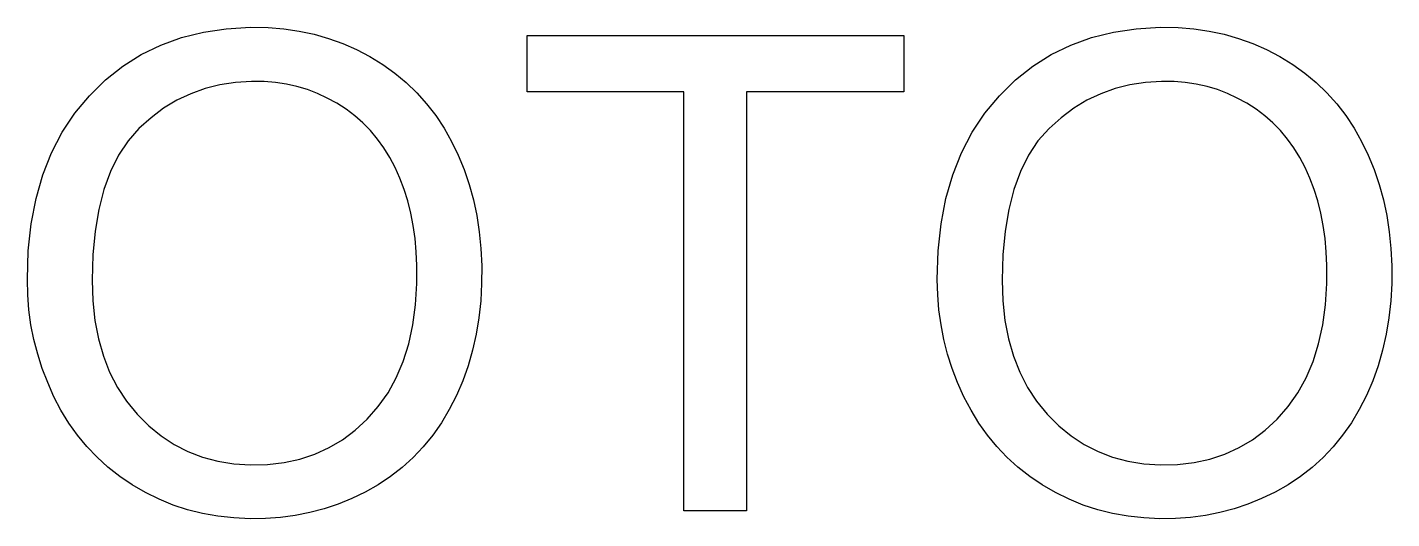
# Model space of a CAD drawing. Header units: metres. Extents: x 3906 to 4789, y 859 to 1465.
# Drawn here: x 4201.1 to 4324.4, y 969.7 to 1014.2 of the extents above; entities that cross this region are included whole.
import ezdxf

# ---------------------------------------------------------------- set-up
doc = ezdxf.new("R2010")
doc.units = ezdxf.units.M

msp = doc.modelspace()

# ---------------------------------------------------------------- linework, layer by layer
at = {"layer": 'COMPONENT1'}
for p, q in [((4215.03, 1013.23), (4217, 1013.73)), ((4217, 1013.73), (4219.07, 1014.04)), ((4219.07, 1014.04), (4221.25, 1014.17)), ((4221.25, 1014.17), (4222.85, 1014.14)), ((4222.85, 1014.14), (4224.27, 1014.03)), ((4224.27, 1014.03), (4225.66, 1013.82)), ((4225.66, 1013.82), (4227.01, 1013.54)), ((4297.27, 1013.23), (4299.25, 1013.73)), ((4299.25, 1013.73), (4301.32, 1014.04)), ((4301.32, 1014.04), (4303.49, 1014.17)), ((4303.49, 1014.17), (4305.09, 1014.14)), ((4305.09, 1014.14), (4306.52, 1014.03)), ((4306.52, 1014.03), (4307.9, 1013.82)), ((4307.9, 1013.82), (4309.25, 1013.54)), ((4211.39, 1011.69), (4213.16, 1012.55)), ((4213.16, 1012.55), (4215.03, 1013.23)), ((4227.01, 1013.54), (4228.32, 1013.16)), ((4228.32, 1013.16), (4229.6, 1012.7)), ((4229.6, 1012.7), (4230.85, 1012.15)), ((4246.27, 1008.34), (4246.27, 1013.41)), ((4246.27, 1013.41), (4280.31, 1013.41)), ((4280.31, 1013.41), (4280.31, 1008.34)), ((4293.64, 1011.69), (4295.4, 1012.55)), ((4295.4, 1012.55), (4297.27, 1013.23)), ((4309.25, 1013.54), (4310.57, 1013.16)), ((4310.57, 1013.16), (4311.85, 1012.7)), ((4311.85, 1012.7), (4313.09, 1012.15)), ((4209.72, 1010.64), (4211.39, 1011.69)), ((4230.85, 1012.15), (4232.06, 1011.52)), ((4232.06, 1011.52), (4233.22, 1010.8)), ((4291.97, 1010.64), (4293.64, 1011.69)), ((4313.09, 1012.15), (4314.3, 1011.52)), ((4314.3, 1011.52), (4315.47, 1010.8)), ((4208.16, 1009.4), (4209.72, 1010.64)), ((4233.22, 1010.8), (4234.31, 1010.01)), ((4234.31, 1010.01), (4235.34, 1009.16)), ((4290.41, 1009.4), (4291.97, 1010.64)), ((4315.47, 1010.8), (4316.56, 1010.01)), ((4316.56, 1010.01), (4317.59, 1009.16)), ((4206.7, 1007.98), (4208.16, 1009.4)), ((4218.5, 1008.96), (4217.15, 1008.62)), ((4219.9, 1009.18), (4218.5, 1008.96)), ((4221.35, 1009.27), (4219.9, 1009.18)), ((4222.49, 1009.26), (4221.35, 1009.27)), ((4223.51, 1009.17), (4222.49, 1009.26)), ((4224.5, 1009.02), (4223.51, 1009.17)), ((4225.46, 1008.81), (4224.5, 1009.02)), ((4226.4, 1008.53), (4225.46, 1008.81)), ((4235.34, 1009.16), (4236.3, 1008.23)), ((4288.95, 1007.98), (4290.41, 1009.4)), ((4300.75, 1008.96), (4299.4, 1008.62)), ((4302.15, 1009.18), (4300.75, 1008.96)), ((4303.6, 1009.27), (4302.15, 1009.18)), ((4304.74, 1009.26), (4303.6, 1009.27)), ((4305.75, 1009.17), (4304.74, 1009.26)), ((4306.74, 1009.02), (4305.75, 1009.17)), ((4307.71, 1008.81), (4306.74, 1009.02)), ((4308.65, 1008.53), (4307.71, 1008.81)), ((4317.59, 1009.16), (4318.54, 1008.23)), ((4205.38, 1006.4), (4206.7, 1007.98)), ((4214.61, 1007.56), (4213.41, 1006.84)), ((4215.86, 1008.15), (4214.61, 1007.56)), ((4217.15, 1008.62), (4215.86, 1008.15)), ((4227.31, 1008.18), (4226.4, 1008.53)), ((4228.2, 1007.77), (4227.31, 1008.18)), ((4229.06, 1007.3), (4228.2, 1007.77)), ((4236.3, 1008.23), (4237.18, 1007.24)), ((4260.42, 1008.34), (4246.27, 1008.34)), ((4260.42, 970.45), (4260.42, 1008.34)), ((4280.31, 1008.34), (4266.1, 1008.34)), ((4266.1, 1008.34), (4266.1, 970.45)), ((4287.63, 1006.4), (4288.95, 1007.98)), ((4296.86, 1007.56), (4295.66, 1006.84)), ((4298.1, 1008.15), (4296.86, 1007.56)), ((4299.4, 1008.62), (4298.1, 1008.15)), ((4309.56, 1008.18), (4308.65, 1008.53)), ((4310.45, 1007.77), (4309.56, 1008.18)), ((4311.31, 1007.3), (4310.45, 1007.77)), ((4318.54, 1008.23), (4319.43, 1007.24)), ((4204.24, 1004.68), (4205.38, 1006.4)), ((4213.41, 1006.84), (4212.27, 1005.99)), ((4229.9, 1006.76), (4229.06, 1007.3)), ((4230.68, 1006.16), (4229.9, 1006.76)), ((4237.18, 1007.24), (4238, 1006.18)), ((4286.49, 1004.68), (4287.63, 1006.4)), ((4295.66, 1006.84), (4294.52, 1005.99)), ((4312.14, 1006.76), (4311.31, 1007.3)), ((4312.93, 1006.16), (4312.14, 1006.76)), ((4319.43, 1007.24), (4320.25, 1006.18)), ((4212.27, 1005.99), (4211.18, 1005.02)), ((4231.41, 1005.52), (4230.68, 1006.16)), ((4232.1, 1004.82), (4231.41, 1005.52)), ((4238, 1006.18), (4238.75, 1005.05)), ((4238.75, 1005.05), (4239.43, 1003.85)), ((4294.52, 1005.99), (4293.43, 1005.02)), ((4313.66, 1005.52), (4312.93, 1006.16)), ((4314.34, 1004.82), (4313.66, 1005.52)), ((4320.25, 1006.18), (4321, 1005.05)), ((4321, 1005.05), (4321.68, 1003.85)), ((4203.28, 1002.82), (4204.24, 1004.68)), ((4210.19, 1003.89), (4209.33, 1002.6)), ((4211.18, 1005.02), (4210.19, 1003.89)), ((4232.73, 1004.06), (4232.1, 1004.82)), ((4233.31, 1003.26), (4232.73, 1004.06)), ((4239.43, 1003.85), (4240.04, 1002.59)), ((4285.53, 1002.82), (4286.49, 1004.68)), ((4292.43, 1003.89), (4291.57, 1002.6)), ((4293.43, 1005.02), (4292.43, 1003.89)), ((4314.98, 1004.06), (4314.34, 1004.82)), ((4315.56, 1003.26), (4314.98, 1004.06)), ((4321.68, 1003.85), (4322.29, 1002.59)), ((4202.49, 1000.81), (4203.28, 1002.82)), ((4209.33, 1002.6), (4208.6, 1001.13)), ((4233.85, 1002.39), (4233.31, 1003.26)), ((4240.04, 1002.59), (4240.57, 1001.29)), ((4284.74, 1000.81), (4285.53, 1002.82)), ((4291.57, 1002.6), (4290.85, 1001.13)), ((4316.1, 1002.39), (4315.56, 1003.26)), ((4322.29, 1002.59), (4322.82, 1001.29)), ((4234.33, 1001.48), (4233.85, 1002.39)), ((4234.77, 1000.52), (4234.33, 1001.48)), ((4316.58, 1001.48), (4316.1, 1002.39)), ((4317.01, 1000.52), (4316.58, 1001.48)), ((4201.88, 998.67), (4202.49, 1000.81)), ((4208.6, 1001.13), (4208, 999.5)), ((4235.15, 999.51), (4234.77, 1000.52)), ((4240.57, 1001.29), (4241.03, 999.94)), ((4284.12, 998.67), (4284.74, 1000.81)), ((4290.85, 1001.13), (4290.25, 999.5)), ((4317.39, 999.51), (4317.01, 1000.52)), ((4322.82, 1001.29), (4323.27, 999.94)), ((4208, 999.5), (4207.54, 997.7)), ((4235.47, 998.46), (4235.15, 999.51)), ((4241.03, 999.94), (4241.41, 998.56)), ((4290.25, 999.5), (4289.79, 997.7)), ((4317.72, 998.46), (4317.39, 999.51)), ((4323.27, 999.94), (4323.65, 998.56)), ((4201.44, 996.38), (4201.88, 998.67)), ((4207.54, 997.7), (4207.21, 995.73)), ((4235.75, 997.37), (4235.47, 998.46)), ((4241.41, 998.56), (4241.71, 997.13)), ((4283.68, 996.38), (4284.12, 998.67)), ((4289.79, 997.7), (4289.46, 995.73)), ((4317.99, 997.37), (4317.72, 998.46)), ((4323.65, 998.56), (4323.96, 997.13)), ((4235.96, 996.24), (4235.75, 997.37)), ((4241.71, 997.13), (4241.93, 995.66)), ((4318.21, 996.24), (4317.99, 997.37)), ((4323.96, 997.13), (4324.18, 995.66)), ((4201.17, 993.95), (4201.44, 996.38)), ((4207.21, 995.73), (4207.01, 993.59)), ((4236.13, 995.07), (4235.96, 996.24)), ((4241.93, 995.66), (4242.08, 994.15)), ((4283.42, 993.95), (4283.68, 996.38)), ((4289.46, 995.73), (4289.26, 993.59)), ((4318.38, 995.07), (4318.21, 996.24)), ((4324.18, 995.66), (4324.33, 994.15)), ((4201.09, 991.37), (4201.17, 993.95)), ((4236.24, 993.86), (4236.13, 995.07)), ((4242.08, 994.15), (4242.16, 992.59)), ((4283.33, 991.37), (4283.42, 993.95)), ((4318.49, 993.86), (4318.38, 995.07)), ((4324.33, 994.15), (4324.4, 992.59)), ((4207.01, 993.59), (4206.95, 991.29)), ((4236.3, 992.61), (4236.24, 993.86)), ((4289.26, 993.59), (4289.19, 991.29)), ((4318.54, 992.61), (4318.49, 993.86)), ((4236.29, 991), (4236.3, 992.61)), ((4242.16, 992.59), (4242.15, 991)), ((4318.54, 991), (4318.54, 992.61)), ((4324.4, 992.59), (4324.4, 991)), ((4201.12, 989.98), (4201.09, 991.37)), ((4206.95, 991.29), (4207.01, 989.42)), ((4236.17, 989.07), (4236.29, 991)), ((4242.15, 991), (4242.07, 989.43)), ((4283.37, 989.98), (4283.33, 991.37)), ((4289.19, 991.29), (4289.26, 989.42)), ((4318.42, 989.07), (4318.54, 991)), ((4324.4, 991), (4324.32, 989.43)), ((4201.24, 988.61), (4201.12, 989.98)), ((4207.01, 989.42), (4207.2, 987.66)), ((4235.93, 987.25), (4236.17, 989.07)), ((4242.07, 989.43), (4241.9, 987.9)), ((4283.48, 988.61), (4283.37, 989.98)), ((4289.26, 989.42), (4289.45, 987.66)), ((4318.18, 987.25), (4318.42, 989.07)), ((4324.32, 989.43), (4324.15, 987.9)), ((4201.42, 987.26), (4201.24, 988.61)), ((4241.9, 987.9), (4241.66, 986.41)), ((4283.67, 987.26), (4283.48, 988.61)), ((4324.15, 987.9), (4323.91, 986.41)), ((4201.69, 985.93), (4201.42, 987.26)), ((4207.2, 987.66), (4207.52, 985.99)), ((4235.56, 985.54), (4235.93, 987.25)), ((4283.93, 985.93), (4283.67, 987.26)), ((4289.45, 987.66), (4289.76, 985.99)), ((4317.8, 985.54), (4318.18, 987.25)), ((4202.03, 984.61), (4201.69, 985.93)), ((4207.52, 985.99), (4207.96, 984.43)), ((4235.06, 983.95), (4235.56, 985.54)), ((4241.66, 986.41), (4241.33, 984.96)), ((4284.27, 984.61), (4283.93, 985.93)), ((4289.76, 985.99), (4290.21, 984.43)), ((4317.31, 983.95), (4317.8, 985.54)), ((4323.91, 986.41), (4323.58, 984.96)), ((4202.44, 983.31), (4202.03, 984.61)), ((4207.96, 984.43), (4208.53, 982.97)), ((4241.33, 984.96), (4240.93, 983.56)), ((4284.69, 983.31), (4284.27, 984.61)), ((4290.21, 984.43), (4290.78, 982.97)), ((4323.58, 984.96), (4323.17, 983.56)), ((4202.93, 982.03), (4202.44, 983.31)), ((4208.53, 982.97), (4209.23, 981.6)), ((4234.44, 982.47), (4235.06, 983.95)), ((4240.93, 983.56), (4240.44, 982.2)), ((4285.17, 982.03), (4284.69, 983.31)), ((4290.78, 982.97), (4291.48, 981.6)), ((4316.68, 982.47), (4317.31, 983.95)), ((4323.17, 983.56), (4322.69, 982.2)), ((4203.49, 980.76), (4202.93, 982.03)), ((4233.69, 981.11), (4234.44, 982.47)), ((4240.44, 982.2), (4239.87, 980.88)), ((4285.74, 980.76), (4285.17, 982.03)), ((4315.93, 981.11), (4316.68, 982.47)), ((4322.69, 982.2), (4322.12, 980.88)), ((4204.13, 979.54), (4203.49, 980.76)), ((4209.23, 981.6), (4210.06, 980.34)), ((4232.81, 979.86), (4233.69, 981.11)), ((4239.87, 980.88), (4239.22, 979.61)), ((4286.38, 979.54), (4285.74, 980.76)), ((4291.48, 981.6), (4292.3, 980.34)), ((4315.06, 979.86), (4315.93, 981.11)), ((4322.12, 980.88), (4321.47, 979.61)), ((4204.84, 978.38), (4204.13, 979.54)), ((4210.06, 980.34), (4211.01, 979.18)), ((4211.01, 979.18), (4212.06, 978.13)), ((4231.81, 978.73), (4232.81, 979.86)), ((4239.22, 979.61), (4238.51, 978.41)), ((4287.08, 978.38), (4286.38, 979.54)), ((4292.3, 980.34), (4293.25, 979.18)), ((4293.25, 979.18), (4294.31, 978.13)), ((4314.06, 978.73), (4315.06, 979.86)), ((4321.47, 979.61), (4320.76, 978.41)), ((4205.62, 977.28), (4204.84, 978.38)), ((4212.06, 978.13), (4213.18, 977.21)), ((4230.73, 977.74), (4231.81, 978.73)), ((4238.51, 978.41), (4237.73, 977.28)), ((4287.86, 977.28), (4287.08, 978.38)), ((4294.31, 978.13), (4295.43, 977.21)), ((4312.98, 977.74), (4314.06, 978.73)), ((4320.76, 978.41), (4319.97, 977.28)), ((4206.47, 976.25), (4205.62, 977.28)), ((4213.18, 977.21), (4214.36, 976.44)), ((4228.37, 976.15), (4229.59, 976.87)), ((4229.59, 976.87), (4230.73, 977.74)), ((4237.73, 977.28), (4236.88, 976.23)), ((4288.71, 976.25), (4287.86, 977.28)), ((4295.43, 977.21), (4296.61, 976.44)), ((4310.61, 976.15), (4311.83, 976.87)), ((4311.83, 976.87), (4312.98, 977.74)), ((4319.97, 977.28), (4319.12, 976.23)), ((4207.39, 975.29), (4206.47, 976.25)), ((4214.36, 976.44), (4215.61, 975.8)), ((4215.61, 975.8), (4216.93, 975.29)), ((4225.72, 975.11), (4227.08, 975.56)), ((4227.08, 975.56), (4228.37, 976.15)), ((4236.88, 976.23), (4235.96, 975.26)), ((4289.63, 975.29), (4288.71, 976.25)), ((4296.61, 976.44), (4297.86, 975.8)), ((4297.86, 975.8), (4299.17, 975.29)), ((4307.97, 975.11), (4309.33, 975.56)), ((4309.33, 975.56), (4310.61, 976.15)), ((4319.12, 976.23), (4318.2, 975.26)), ((4208.38, 974.39), (4207.39, 975.29)), ((4209.44, 973.55), (4208.38, 974.39)), ((4216.93, 975.29), (4218.3, 974.92)), ((4218.3, 974.92), (4219.75, 974.69)), ((4219.75, 974.69), (4221.25, 974.59)), ((4221.25, 974.59), (4222.81, 974.63)), ((4222.81, 974.63), (4224.3, 974.8)), ((4224.3, 974.8), (4225.72, 975.11)), ((4234.97, 974.37), (4233.92, 973.55)), ((4235.96, 975.26), (4234.97, 974.37)), ((4290.62, 974.39), (4289.63, 975.29)), ((4291.69, 973.55), (4290.62, 974.39)), ((4299.17, 975.29), (4300.55, 974.92)), ((4300.55, 974.92), (4301.99, 974.69)), ((4301.99, 974.69), (4303.5, 974.59)), ((4303.5, 974.59), (4305.05, 974.63)), ((4305.05, 974.63), (4306.55, 974.8)), ((4306.55, 974.8), (4307.97, 975.11)), ((4317.22, 974.37), (4316.17, 973.55)), ((4318.2, 975.26), (4317.22, 974.37)), ((4210.57, 972.78), (4209.44, 973.55)), ((4233.92, 973.55), (4232.8, 972.8)), ((4292.82, 972.78), (4291.69, 973.55)), ((4316.17, 973.55), (4315.05, 972.8)), ((4211.76, 972.09), (4210.57, 972.78)), ((4213, 971.48), (4211.76, 972.09)), ((4231.62, 972.14), (4230.41, 971.55)), ((4232.8, 972.8), (4231.62, 972.14)), ((4294.01, 972.09), (4292.82, 972.78)), ((4295.24, 971.48), (4294.01, 972.09)), ((4313.87, 972.14), (4312.65, 971.55)), ((4315.05, 972.8), (4313.87, 972.14)), ((4214.27, 970.96), (4213, 971.48)), ((4215.58, 970.54), (4214.27, 970.96)), ((4216.93, 970.2), (4215.58, 970.54)), ((4227.91, 970.63), (4226.62, 970.28)), ((4229.17, 971.05), (4227.91, 970.63)), ((4230.41, 971.55), (4229.17, 971.05)), ((4296.51, 970.96), (4295.24, 971.48)), ((4297.83, 970.54), (4296.51, 970.96)), ((4299.18, 970.2), (4297.83, 970.54)), ((4310.15, 970.63), (4308.87, 970.28)), ((4311.41, 971.05), (4310.15, 970.63)), ((4312.65, 971.55), (4311.41, 971.05)), ((4218.32, 969.95), (4216.93, 970.2)), ((4219.75, 969.79), (4218.32, 969.95)), ((4221.22, 969.72), (4219.75, 969.79)), ((4222.63, 969.74), (4221.22, 969.72)), ((4223.98, 969.84), (4222.63, 969.74)), ((4225.31, 970.02), (4223.98, 969.84)), ((4226.62, 970.28), (4225.31, 970.02)), ((4266.1, 970.45), (4260.42, 970.45)), ((4300.57, 969.95), (4299.18, 970.2)), ((4302, 969.79), (4300.57, 969.95)), ((4303.46, 969.72), (4302, 969.79)), ((4304.87, 969.74), (4303.46, 969.72)), ((4306.23, 969.84), (4304.87, 969.74)), ((4307.56, 970.02), (4306.23, 969.84)), ((4308.87, 970.28), (4307.56, 970.02))]:
    msp.add_line(p, q, dxfattribs=at)

doc.saveas('drawing.dxf')
